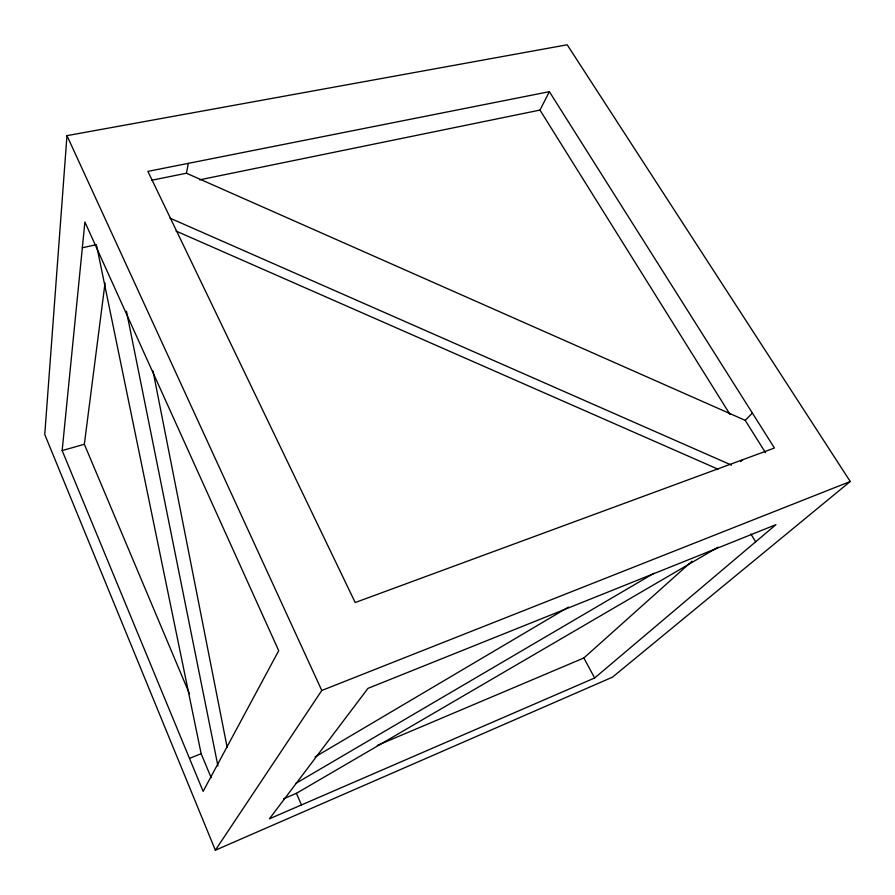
<?xml version="1.0" encoding="UTF-8"?>
<svg xmlns="http://www.w3.org/2000/svg" width="895" height="895" viewBox="0 0 895 895"><rect width="100%" height="100%" fill="white"/><g stroke="black" fill="none" stroke-linecap="round" stroke-linejoin="round"><path stroke-width="1.34" d="M66.968 135.648L44.75 434.489L215.348 850.216L612.471 677.168L850.25 481.499L567.184 44.784L66.968 135.648L321.786 690.47L215.348 850.216M62.158 450.577L84.902 222.016L278.714 650.676L203.12 791.348L62.158 450.577L84.343 444.278L105.051 282.977M151.691 180.242L186.417 173.227L188.342 163.349M199.574 179.839L539.976 110.085L549.362 91.67L774.455 448.026L355.203 602.536L147.899 171.381L549.362 91.67M186.417 173.227L745.211 420.348L752.359 413.054M740.747 461.529L742.559 459.784M377.298 745.412L583.864 657.97L691.992 561.221M594.649 677.985L775.931 524.66L367.99 688.356L269.429 818.813L594.649 677.985L583.864 657.97M314.962 756.991L568.482 607.101M296.144 783.214L653.976 573.259M283.592 798.81L296.402 793.328L718.103 547.192M189.494 758.389L201.151 753.713L96.694 246.035M321.786 690.47L850.25 481.499M82.34 247.758L96.414 244.671M170.039 218.156L731.483 465.109M176.013 231.044L718.003 469.181M745.211 420.348L765.549 452.747M539.976 110.085L730.04 414.463M750.927 534.046L755.649 541.811M296.402 793.328L301.492 804.929M84.343 444.278L189.438 693.782M201.151 753.713L211.153 777.665M126.463 311.259L217.944 766.053M153 370.989L227.173 747.482"/></g></svg>
